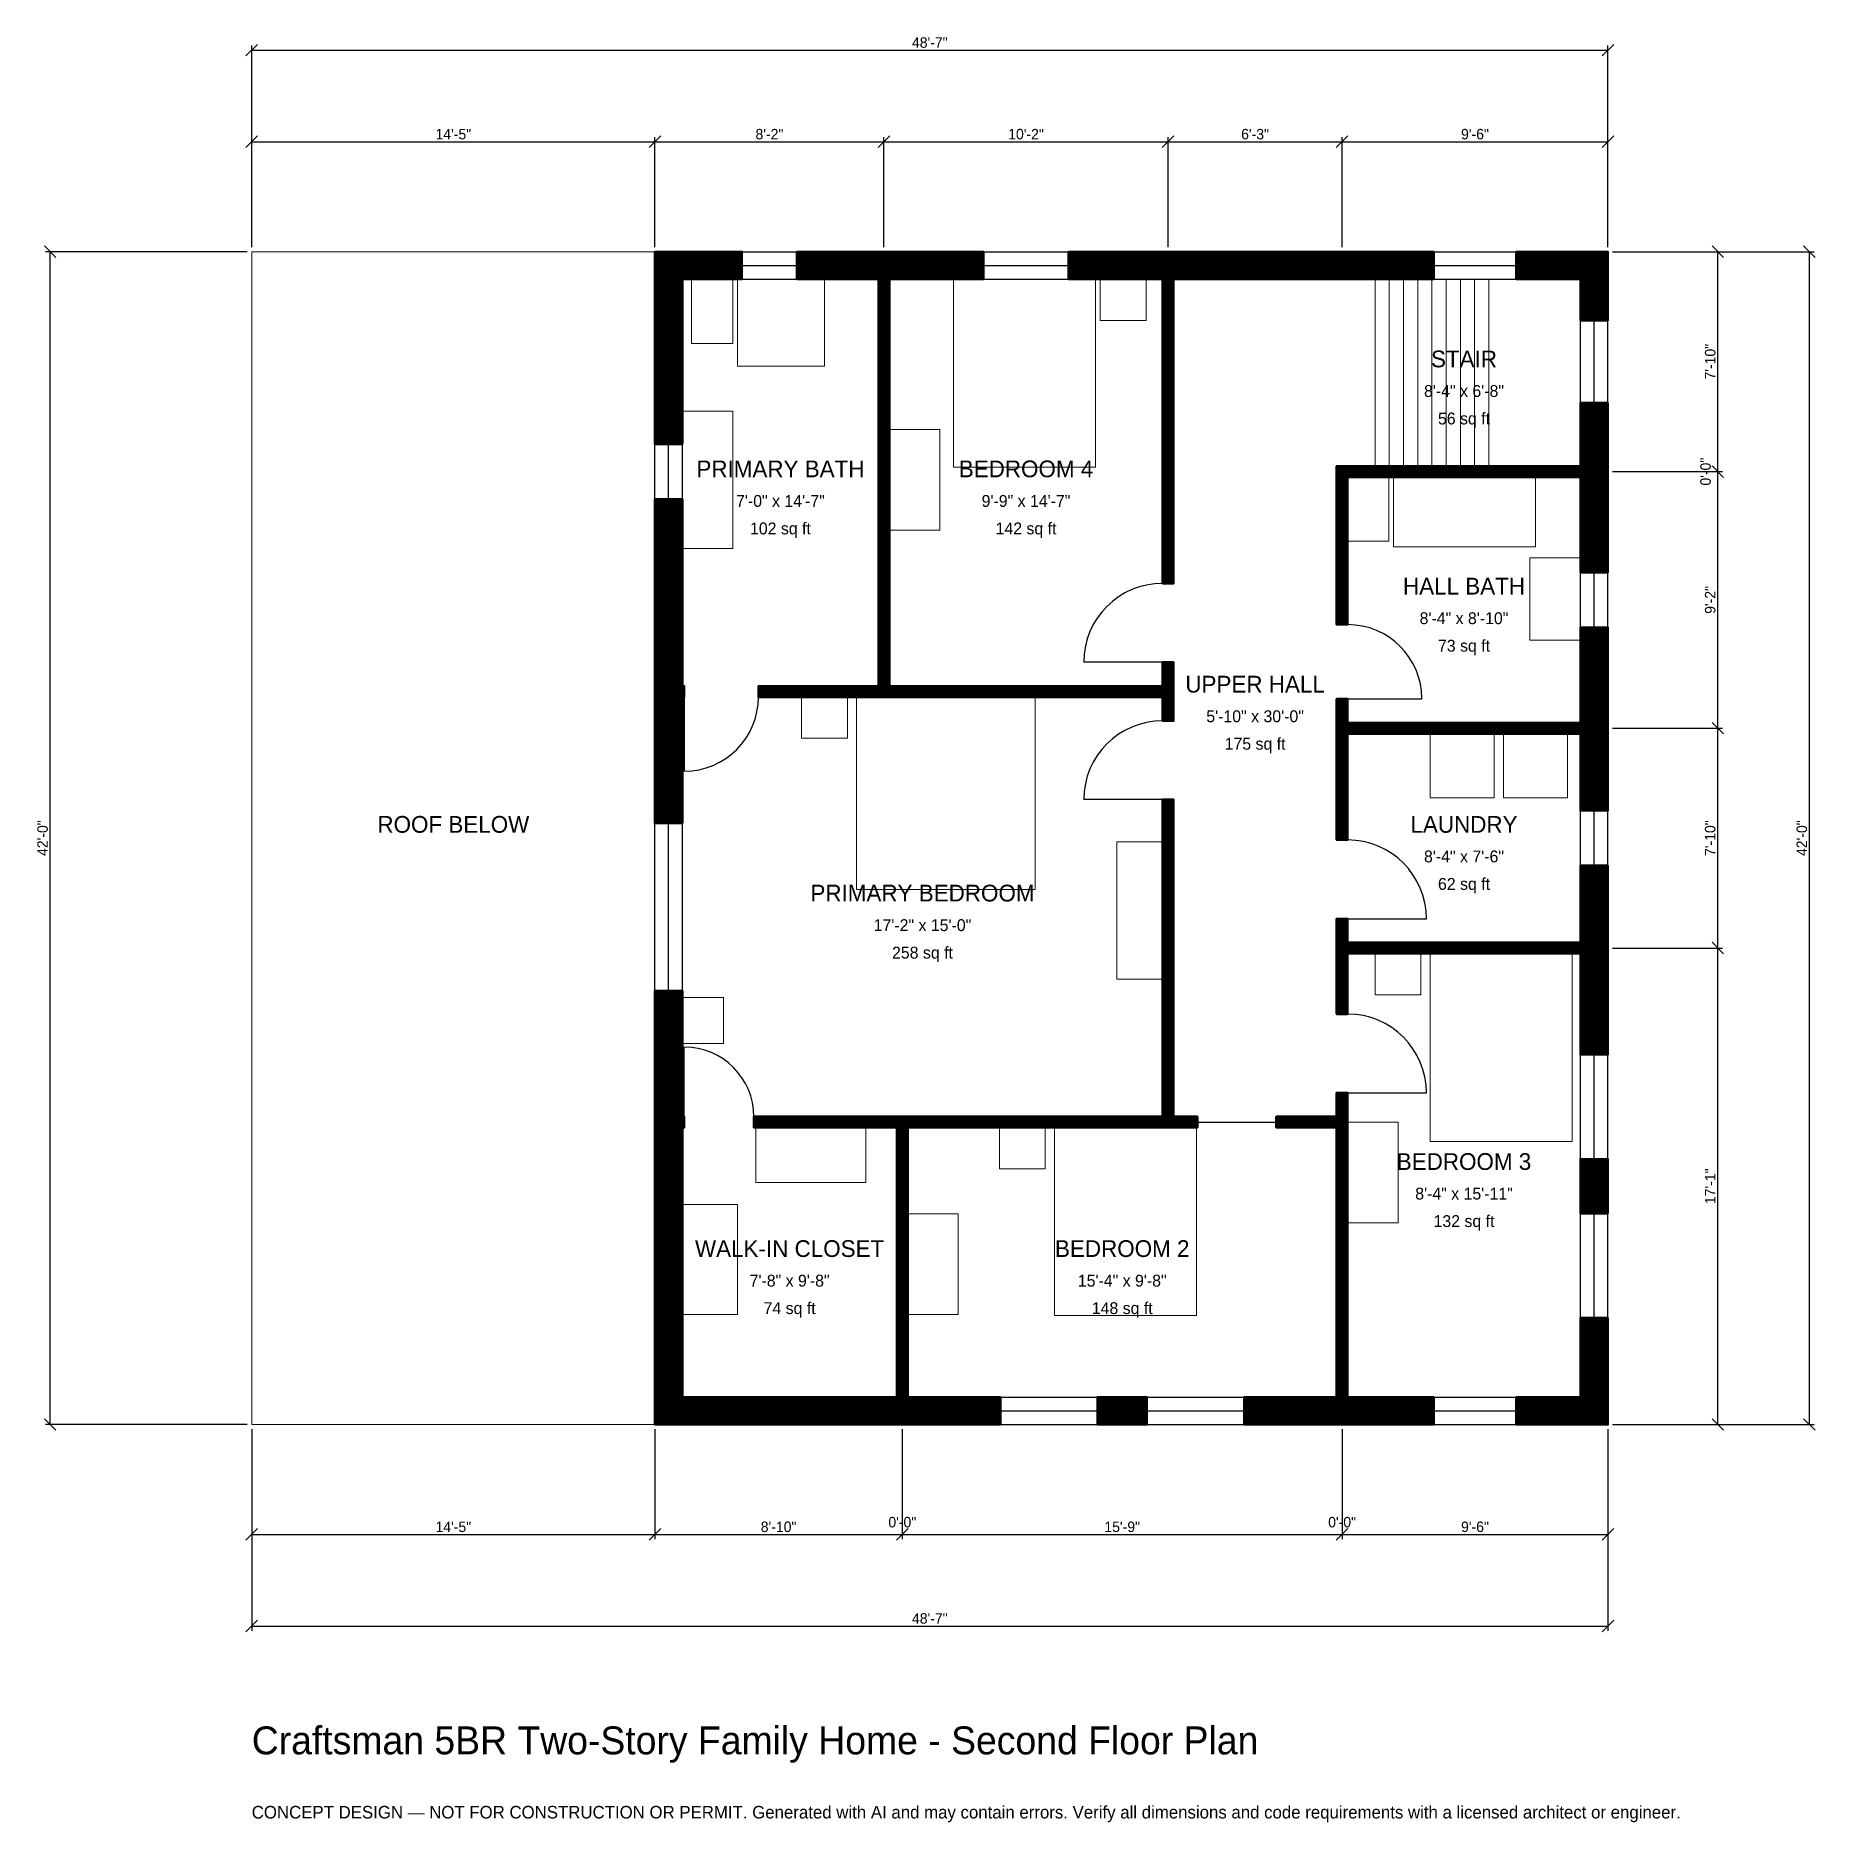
# Model space of a CAD drawing. Header units: inches. Extents: x -93 to 672, y -171 to 597.
import ezdxf
from ezdxf.enums import TextEntityAlignment as Align

# ---------------------------------------------------------------- set-up
doc = ezdxf.new("R2010")
doc.units = ezdxf.units.IN
doc.header["$MEASUREMENT"] = 0
doc.linetypes.add('DASHED', pattern=[0.6, 0.5, -0.1])
for name, color, linetype, lineweight in [('A-ANNO-DIMS', 1, 'Continuous', 13), ('A-ANNO-TEXT', 7, 'Continuous', 18), ('A-AREA-IDEN', 7, 'Continuous', 18), ('A-DOOR', 2, 'Continuous', 25), ('A-FLOR-FIXT', 9, 'Continuous', 13), ('A-FLOR-STRS', 3, 'Continuous', 18), ('A-FURN', 9, 'Continuous', 13), ('A-GLAZ', 4, 'Continuous', 25), ('A-SITE-PAVE', 8, 'Continuous', 13), ('A-WALL', 7, 'Continuous', 50), ('A-WALL-PATT', 8, 'Continuous', 13)]:
    doc.layers.add(name, color=color, linetype=linetype, lineweight=lineweight)
doc.dimstyles.new('PLAN', dxfattribs={"dimtxt": 4.5, "dimasz": 3, "dimexe": 2, "dimexo": 2, "dimgap": 1, "dimtad": 1, "dimdec": 0, "dimlunit": 4, "dimtsz": 2.5, "dimcen": 2.5, "dimclrd": 1, "dimclre": 1, "dimazin": 3, "dimtfac": 1, "dimtmove": 0, "dimatfit": 3})

msp = doc.modelspace()

# ---------------------------------------------------------------- hatches: boundary and pattern name
at = {"layer": 'A-WALL-PATT'}
h = msp.add_hatch(dxfattribs=at)
h.set_pattern_fill('ANSI31', color=8, scale=0.8)
h.paths.add_polyline_path([(466.1417, 0), (466.1417, 0), (462.5984, 0), (426.378, 0), (426.378, 11.811), (462.5984, 11.811), (466.1417, 11.811), (466.1417, 127.5591), (440.1575, 127.5591), (440.1575, 132.2835), (466.1417, 132.2835), (466.1417, 132.2835), (466.1417, 142.5197), (470.8661, 142.5197), (470.8661, 127.5591), (470.8661, 127.5591), (470.8661, 11.811), (474.4094, 11.811), (507.874, 11.811), (507.874, 0), (474.4094, 0), (470.8661, 0), (470.8661, 0), (466.1417, 0)])
h.paths.add_polyline_path([(363.3858, 0), (363.3858, 11.811), (384.6457, 11.811), (384.6457, 0), (363.3858, 0)])
h.paths.add_polyline_path([(285.4331, 0), (281.8898, 0), (281.8898, 0), (277.1654, 0), (277.1654, 0), (273.622, 0), (185.0394, 0), (185.0394, 0), (173.2283, 0), (173.2283, 0), (173.2283, 0), (173.2283, 11.811), (173.2283, 11.811), (173.2283, 124.0157), (173.2283, 127.5591), (173.2283, 127.5591), (173.2283, 132.2835), (173.2283, 132.2835), (173.2283, 135.8268), (173.2283, 186.4173), (185.0394, 186.4173), (185.0394, 135.8268), (185.0394, 132.2835), (185.8268, 132.2835), (185.8268, 127.5591), (185.0394, 127.5591), (185.0394, 124.0157), (185.0394, 11.811), (273.622, 11.811), (277.1654, 11.811), (277.1654, 127.5591), (277.1654, 127.5591), (215.748, 127.5591), (215.748, 132.2835), (277.1654, 132.2835), (277.1654, 132.2835), (281.8898, 132.2835), (391.3386, 132.2835), (391.3386, 268.5039), (396.063, 268.5039), (396.063, 132.2835), (406.2992, 132.2835), (406.2992, 127.5591), (396.063, 127.5591), (391.3386, 127.5591), (281.8898, 127.5591), (281.8898, 11.811), (285.4331, 11.811), (321.6535, 11.811), (321.6535, 0), (285.4331, 0)])
h.paths.add_polyline_path([(173.2283, 309.0551), (173.2283, 312.5984), (173.2283, 312.5984), (173.2283, 317.3228), (173.2283, 317.3228), (173.2283, 320.8661), (173.2283, 397.6378), (185.0394, 397.6378), (185.0394, 320.8661), (185.0394, 317.3228), (185.8268, 317.3228), (185.8268, 312.5984), (185.0394, 312.5984), (185.0394, 309.0551), (185.0394, 258.4646), (173.2283, 258.4646), (173.2283, 309.0551)])
h.paths.add_polyline_path([(173.2283, 492.126), (173.2283, 492.126), (173.2283, 503.937), (173.2283, 503.937), (173.2283, 503.937), (185.0394, 503.937), (185.0394, 503.937), (210.6299, 503.937), (210.6299, 492.126), (185.0394, 492.126), (185.0394, 421.2598), (173.2283, 421.2598), (173.2283, 492.126)])
h.paths.add_polyline_path([(265.748, 503.937), (269.2913, 503.937), (269.2913, 503.937), (274.0157, 503.937), (274.0157, 503.937), (277.5591, 503.937), (314.3701, 503.937), (314.3701, 492.126), (277.5591, 492.126), (274.0157, 492.126), (274.0157, 317.3228), (391.3386, 317.3228), (391.3386, 327.5591), (396.063, 327.5591), (396.063, 317.3228), (396.063, 312.5984), (396.063, 302.3622), (391.3386, 302.3622), (391.3386, 312.5984), (274.0157, 312.5984), (269.2913, 312.5984), (217.7165, 312.5984), (217.7165, 317.3228), (269.2913, 317.3228), (269.2913, 492.126), (265.748, 492.126), (234.252, 492.126), (234.252, 503.937), (265.748, 503.937)])
h.paths.add_polyline_path([(387.7953, 503.937), (391.3386, 503.937), (391.3386, 503.937), (396.063, 503.937), (396.063, 503.937), (399.6063, 503.937), (462.5984, 503.937), (474.4094, 503.937), (507.874, 503.937), (507.874, 492.126), (474.4094, 492.126), (462.5984, 492.126), (399.6063, 492.126), (396.063, 492.126), (396.063, 361.4173), (391.3386, 361.4173), (391.3386, 492.126), (387.7953, 492.126), (350.9843, 492.126), (350.9843, 503.937), (387.7953, 503.937)])
h.paths.add_polyline_path([(570.8661, 503.937), (570.8661, 503.937), (582.6772, 503.937), (582.6772, 503.937), (582.6772, 503.937), (582.6772, 492.126), (582.6772, 492.126), (582.6772, 474.4094), (570.8661, 474.4094), (570.8661, 492.126), (543.3071, 492.126), (543.3071, 503.937), (570.8661, 503.937)])
h.paths.add_polyline_path([(582.6772, 415.3543), (582.6772, 411.811), (582.6772, 411.811), (582.6772, 407.0866), (582.6772, 407.0866), (582.6772, 403.5433), (582.6772, 366.1417), (570.8661, 366.1417), (570.8661, 403.5433), (570.8661, 407.0866), (470.8661, 407.0866), (470.8661, 343.7008), (466.1417, 343.7008), (466.1417, 407.0866), (466.1417, 411.811), (466.1417, 411.811), (570.8661, 411.811), (570.8661, 415.3543), (570.8661, 438.9764), (582.6772, 438.9764), (582.6772, 415.3543)])
h.paths.add_polyline_path([(582.6772, 305.1181), (582.6772, 301.5748), (582.6772, 301.5748), (582.6772, 296.8504), (582.6772, 296.8504), (582.6772, 293.3071), (582.6772, 263.7795), (570.8661, 263.7795), (570.8661, 293.3071), (570.8661, 296.8504), (470.8661, 296.8504), (470.8661, 251.1811), (466.1417, 251.1811), (466.1417, 296.8504), (466.1417, 301.5748), (466.1417, 311.811), (470.8661, 311.811), (470.8661, 301.5748), (570.8661, 301.5748), (570.8661, 305.1181), (570.8661, 342.5197), (582.6772, 342.5197), (582.6772, 305.1181)])
h.paths.add_polyline_path([(582.6772, 210.6299), (582.6772, 207.0866), (582.6772, 207.0866), (582.6772, 202.3622), (582.6772, 202.3622), (582.6772, 198.8189), (582.6772, 158.9239), (570.8661, 158.9239), (570.8661, 198.8189), (570.8661, 202.3622), (470.8661, 202.3622), (470.8661, 176.378), (466.1417, 176.378), (466.1417, 202.3622), (466.1417, 207.0866), (466.1417, 217.3228), (470.8661, 217.3228), (470.8661, 207.0866), (570.8661, 207.0866), (570.8661, 210.6299), (570.8661, 240.1575), (582.6772, 240.1575), (582.6772, 210.6299)])
h.paths.add_polyline_path([(582.6772, 90.6824), (570.8661, 90.6824), (570.8661, 114.042), (582.6772, 114.042), (582.6772, 90.6824)])
h.paths.add_polyline_path([(582.6772, 11.811), (582.6772, 11.811), (582.6772, 0), (582.6772, 0), (582.6772, 0), (570.8661, 0), (570.8661, 0), (543.3071, 0), (543.3071, 11.811), (570.8661, 11.811), (570.8661, 45.8005), (582.6772, 45.8005), (582.6772, 11.811)])

# ---------------------------------------------------------------- linework, layer by layer
at = {"layer": 'A-DOOR'}
for p, q in [((391.3386, 327.5591), (357.4803, 327.5591)), ((185.8268, 312.5984), (185.8268, 280.7087)), ((470.8661, 311.811), (502.7559, 311.811)), ((391.3386, 268.5039), (357.4803, 268.5039)), ((470.8661, 217.3228), (504.7244, 217.3228)), ((185.8268, 132.2835), (185.8268, 162.2047)), ((470.8661, 142.5197), (504.7244, 142.5197)), ((406.2992, 129.9213), (440.1575, 129.9213))]:
    msp.add_line(p, q, dxfattribs=at)
for centre, radius, start, end in [((391.3386, 327.5591), 33.8583, 90, 180), ((470.8661, 311.811), 31.8898, 0, 90), ((185.8268, 312.5984), 31.8898, 270, 360), ((391.3386, 268.5039), 33.8583, 90, 180), ((470.8661, 217.3228), 33.8583, 0, 90), ((470.8661, 142.5197), 33.8583, 0, 90), ((185.8268, 132.2835), 29.9213, 0, 90)]:
    msp.add_arc(centre, radius, start, end, dxfattribs=at)
at = {"layer": 'A-FLOR-FIXT'}
for points in [[(188.9764, 464.5669), (206.6929, 464.5669), (206.6929, 492.126), (188.9764, 492.126)], [(208.6614, 454.7244), (246.063, 454.7244), (246.063, 492.126), (208.6614, 492.126)], [(185.0394, 376.378), (206.6929, 376.378), (206.6929, 435.4331), (185.0394, 435.4331)], [(470.8661, 379.5276), (488.5827, 379.5276), (488.5827, 407.0866), (470.8661, 407.0866)], [(490.5512, 377.1654), (551.5748, 377.1654), (551.5748, 407.0866), (490.5512, 407.0866)], [(549.2126, 337.0079), (570.8661, 337.0079), (570.8661, 372.4409), (549.2126, 372.4409)]]:
    msp.add_lwpolyline(points, close=True, dxfattribs=at)
at = {"layer": 'A-FLOR-STRS'}
for p, q in [((482.6772, 411.811), (482.6772, 492.126)), ((488.7795, 411.811), (488.7795, 492.126)), ((494.8819, 411.811), (494.8819, 492.126)), ((500.9843, 411.811), (500.9843, 492.126)), ((507.0866, 411.811), (507.0866, 492.126)), ((513.189, 411.811), (513.189, 492.126)), ((519.2913, 411.811), (519.2913, 492.126)), ((525.3937, 411.811), (525.3937, 492.126)), ((531.4961, 411.811), (531.4961, 492.126))]:
    msp.add_line(p, q, dxfattribs=at)
at = {"layer": 'A-FURN'}
for points in [[(301.5748, 411.4173), (362.5984, 411.4173), (362.5984, 492.126), (301.5748, 492.126)], [(364.5669, 474.4094), (384.252, 474.4094), (384.252, 492.126), (364.5669, 492.126)], [(274.0157, 384.252), (295.6693, 384.252), (295.6693, 427.5591), (274.0157, 427.5591)], [(236.2205, 294.8819), (255.9055, 294.8819), (255.9055, 312.5984), (236.2205, 312.5984)], [(259.8425, 229.9213), (336.6142, 229.9213), (336.6142, 312.5984), (259.8425, 312.5984)], [(506.2992, 269.2913), (533.8583, 269.2913), (533.8583, 296.8504), (506.2992, 296.8504)], [(537.7953, 269.2913), (565.3543, 269.2913), (565.3543, 296.8504), (537.7953, 296.8504)], [(371.6535, 191.3386), (391.3386, 191.3386), (391.3386, 250.3937), (371.6535, 250.3937)], [(482.6772, 184.6457), (502.3622, 184.6457), (502.3622, 202.3622), (482.6772, 202.3622)], [(506.2992, 121.6535), (567.3228, 121.6535), (567.3228, 202.3622), (506.2992, 202.3622)], [(185.0394, 163.7795), (202.7559, 163.7795), (202.7559, 183.4646), (185.0394, 183.4646)], [(216.5354, 103.937), (263.7795, 103.937), (263.7795, 127.5591), (216.5354, 127.5591)], [(321.2598, 109.8425), (340.9449, 109.8425), (340.9449, 127.5591), (321.2598, 127.5591)], [(344.8819, 46.8504), (405.9055, 46.8504), (405.9055, 127.5591), (344.8819, 127.5591)], [(470.8661, 86.6142), (492.5197, 86.6142), (492.5197, 129.9213), (470.8661, 129.9213)], [(185.0394, 47.2441), (208.6614, 47.2441), (208.6614, 94.4882), (185.0394, 94.4882)], [(281.8898, 47.2441), (303.5433, 47.2441), (303.5433, 90.5512), (281.8898, 90.5512)]]:
    msp.add_lwpolyline(points, close=True, dxfattribs=at)
at = {"layer": 'A-GLAZ'}
for p, q in [((210.6299, 503.937), (234.252, 503.937)), ((314.3701, 503.937), (350.9843, 503.937)), ((507.874, 503.937), (543.3071, 503.937)), ((210.6299, 498.0315), (234.252, 498.0315)), ((210.6299, 492.126), (234.252, 492.126)), ((314.3701, 498.0315), (350.9843, 498.0315)), ((314.3701, 492.126), (350.9843, 492.126)), ((507.874, 498.0315), (543.3071, 498.0315)), ((507.874, 492.126), (543.3071, 492.126)), ((570.8661, 438.9764), (570.8661, 474.4094)), ((576.7717, 438.9764), (576.7717, 474.4094)), ((582.6772, 438.9764), (582.6772, 474.4094)), ((173.2283, 397.6378), (173.2283, 421.2598)), ((179.1339, 397.6378), (179.1339, 421.2598)), ((185.0394, 397.6378), (185.0394, 421.2598)), ((570.8661, 342.5197), (570.8661, 366.1417)), ((576.7717, 342.5197), (576.7717, 366.1417)), ((582.6772, 342.5197), (582.6772, 366.1417)), ((570.8661, 240.1575), (570.8661, 263.7795)), ((576.7717, 240.1575), (576.7717, 263.7795)), ((582.6772, 240.1575), (582.6772, 263.7795)), ((173.2283, 186.4173), (173.2283, 258.4646)), ((179.1339, 186.4173), (179.1339, 258.4646)), ((185.0394, 186.4173), (185.0394, 258.4646)), ((570.8661, 114.042), (570.8661, 158.9239)), ((576.7717, 114.042), (576.7717, 158.9239)), ((582.6772, 114.042), (582.6772, 158.9239)), ((570.8661, 45.8005), (570.8661, 90.6824)), ((576.7717, 45.8005), (576.7717, 90.6824)), ((582.6772, 45.8005), (582.6772, 90.6824)), ((321.6535, 11.811), (363.3858, 11.811)), ((384.6457, 11.811), (426.378, 11.811)), ((507.874, 11.811), (543.3071, 11.811)), ((321.6535, 5.9055), (363.3858, 5.9055)), ((321.6535, 0), (363.3858, 0)), ((384.6457, 5.9055), (426.378, 5.9055)), ((384.6457, 0), (426.378, 0)), ((507.874, 5.9055), (543.3071, 5.9055)), ((507.874, 0), (543.3071, 0))]:
    msp.add_line(p, q, dxfattribs=at)
at = {"layer": 'A-SITE-PAVE', "linetype": 'DASHED'}
msp.add_lwpolyline([(0, 0), (173.2283, 0), (173.2283, 503.937), (0, 503.937)], close=True, dxfattribs=at)
at = {"layer": 'A-WALL'}
for points in [[(173.2283, 492.126), (173.2283, 492.126), (173.2283, 503.937), (173.2283, 503.937), (173.2283, 503.937), (185.0394, 503.937), (185.0394, 503.937), (210.6299, 503.937), (210.6299, 492.126), (185.0394, 492.126), (185.0394, 421.2598), (173.2283, 421.2598), (173.2283, 492.126)], [(265.748, 503.937), (269.2913, 503.937), (269.2913, 503.937), (274.0157, 503.937), (274.0157, 503.937), (277.5591, 503.937), (314.3701, 503.937), (314.3701, 492.126), (277.5591, 492.126), (274.0157, 492.126), (274.0157, 317.3228), (391.3386, 317.3228), (391.3386, 327.5591), (396.063, 327.5591), (396.063, 317.3228), (396.063, 312.5984), (396.063, 302.3622), (391.3386, 302.3622), (391.3386, 312.5984), (274.0157, 312.5984), (269.2913, 312.5984), (217.7165, 312.5984), (217.7165, 317.3228), (269.2913, 317.3228), (269.2913, 492.126), (265.748, 492.126), (234.252, 492.126), (234.252, 503.937), (265.748, 503.937)], [(387.7953, 503.937), (391.3386, 503.937), (391.3386, 503.937), (396.063, 503.937), (396.063, 503.937), (399.6063, 503.937), (462.5984, 503.937), (474.4094, 503.937), (507.874, 503.937), (507.874, 492.126), (474.4094, 492.126), (462.5984, 492.126), (399.6063, 492.126), (396.063, 492.126), (396.063, 361.4173), (391.3386, 361.4173), (391.3386, 492.126), (387.7953, 492.126), (350.9843, 492.126), (350.9843, 503.937), (387.7953, 503.937)], [(570.8661, 503.937), (570.8661, 503.937), (582.6772, 503.937), (582.6772, 503.937), (582.6772, 503.937), (582.6772, 492.126), (582.6772, 492.126), (582.6772, 474.4094), (570.8661, 474.4094), (570.8661, 492.126), (543.3071, 492.126), (543.3071, 503.937), (570.8661, 503.937)], [(582.6772, 415.3543), (582.6772, 411.811), (582.6772, 411.811), (582.6772, 407.0866), (582.6772, 407.0866), (582.6772, 403.5433), (582.6772, 366.1417), (570.8661, 366.1417), (570.8661, 403.5433), (570.8661, 407.0866), (470.8661, 407.0866), (470.8661, 343.7008), (466.1417, 343.7008), (466.1417, 407.0866), (466.1417, 411.811), (466.1417, 411.811), (570.8661, 411.811), (570.8661, 415.3543), (570.8661, 438.9764), (582.6772, 438.9764), (582.6772, 415.3543)], [(173.2283, 309.0551), (173.2283, 312.5984), (173.2283, 312.5984), (173.2283, 317.3228), (173.2283, 317.3228), (173.2283, 320.8661), (173.2283, 397.6378), (185.0394, 397.6378), (185.0394, 320.8661), (185.0394, 317.3228), (185.8268, 317.3228), (185.8268, 312.5984), (185.0394, 312.5984), (185.0394, 309.0551), (185.0394, 258.4646), (173.2283, 258.4646), (173.2283, 309.0551)], [(582.6772, 305.1181), (582.6772, 301.5748), (582.6772, 301.5748), (582.6772, 296.8504), (582.6772, 296.8504), (582.6772, 293.3071), (582.6772, 263.7795), (570.8661, 263.7795), (570.8661, 293.3071), (570.8661, 296.8504), (470.8661, 296.8504), (470.8661, 251.1811), (466.1417, 251.1811), (466.1417, 296.8504), (466.1417, 301.5748), (466.1417, 311.811), (470.8661, 311.811), (470.8661, 301.5748), (570.8661, 301.5748), (570.8661, 305.1181), (570.8661, 342.5197), (582.6772, 342.5197), (582.6772, 305.1181)], [(285.4331, 0), (281.8898, 0), (281.8898, 0), (277.1654, 0), (277.1654, 0), (273.622, 0), (185.0394, 0), (185.0394, 0), (173.2283, 0), (173.2283, 0), (173.2283, 0), (173.2283, 11.811), (173.2283, 11.811), (173.2283, 124.0157), (173.2283, 127.5591), (173.2283, 127.5591), (173.2283, 132.2835), (173.2283, 132.2835), (173.2283, 135.8268), (173.2283, 186.4173), (185.0394, 186.4173), (185.0394, 135.8268), (185.0394, 132.2835), (185.8268, 132.2835), (185.8268, 127.5591), (185.0394, 127.5591), (185.0394, 124.0157), (185.0394, 11.811), (273.622, 11.811), (277.1654, 11.811), (277.1654, 127.5591), (277.1654, 127.5591), (215.748, 127.5591), (215.748, 132.2835), (277.1654, 132.2835), (277.1654, 132.2835), (281.8898, 132.2835), (391.3386, 132.2835), (391.3386, 268.5039), (396.063, 268.5039), (396.063, 132.2835), (406.2992, 132.2835), (406.2992, 127.5591), (396.063, 127.5591), (391.3386, 127.5591), (281.8898, 127.5591), (281.8898, 11.811), (285.4331, 11.811), (321.6535, 11.811), (321.6535, 0), (285.4331, 0)], [(582.6772, 210.6299), (582.6772, 207.0866), (582.6772, 207.0866), (582.6772, 202.3622), (582.6772, 202.3622), (582.6772, 198.8189), (582.6772, 158.9239), (570.8661, 158.9239), (570.8661, 198.8189), (570.8661, 202.3622), (470.8661, 202.3622), (470.8661, 176.378), (466.1417, 176.378), (466.1417, 202.3622), (466.1417, 207.0866), (466.1417, 217.3228), (470.8661, 217.3228), (470.8661, 207.0866), (570.8661, 207.0866), (570.8661, 210.6299), (570.8661, 240.1575), (582.6772, 240.1575), (582.6772, 210.6299)], [(466.1417, 0), (466.1417, 0), (462.5984, 0), (426.378, 0), (426.378, 11.811), (462.5984, 11.811), (466.1417, 11.811), (466.1417, 127.5591), (440.1575, 127.5591), (440.1575, 132.2835), (466.1417, 132.2835), (466.1417, 132.2835), (466.1417, 142.5197), (470.8661, 142.5197), (470.8661, 127.5591), (470.8661, 127.5591), (470.8661, 11.811), (474.4094, 11.811), (507.874, 11.811), (507.874, 0), (474.4094, 0), (470.8661, 0), (470.8661, 0), (466.1417, 0)], [(582.6772, 90.6824), (570.8661, 90.6824), (570.8661, 114.042), (582.6772, 114.042), (582.6772, 90.6824)], [(582.6772, 11.811), (582.6772, 11.811), (582.6772, 0), (582.6772, 0), (582.6772, 0), (570.8661, 0), (570.8661, 0), (543.3071, 0), (543.3071, 11.811), (570.8661, 11.811), (570.8661, 45.8005), (582.6772, 45.8005), (582.6772, 11.811)], [(363.3858, 0), (363.3858, 11.811), (384.6457, 11.811), (384.6457, 0), (363.3858, 0)]]:
    msp.add_lwpolyline(points, close=True, dxfattribs=at)

# ---------------------------------------------------------------- texts
at = {"layer": 'A-ANNO-TEXT'}
for s, height, p in [('Craftsman 5BR Two-Story Family Home - Second Floor Plan', 12, (0, -141.7323)), ('CONCEPT DESIGN — NOT FOR CONSTRUCTION OR PERMIT. Generated with AI and may contain errors. Verify all dimensions and code requirements with a licensed architect or engineer.', 5.4, (0, -169.2913))]:
    msp.add_text(s, height=height, dxfattribs=at).set_placement(p)
at = {"layer": 'A-AREA-IDEN'}
for s, height, p in [('STAIR', 7.2, (520.8661, 457.874)), ('8\'-4" x 6\'-8"', 5.1, (520.8661, 444.0945)), ('56 sq ft', 5.1, (520.8661, 432.2835)), ('PRIMARY BATH', 7.2, (227.1654, 410.6299)), ('BEDROOM 4', 7.2, (332.6772, 410.6299)), ('7\'-0" x 14\'-7"', 5.1, (227.1654, 396.8504)), ('9\'-9" x 14\'-7"', 5.1, (332.6772, 396.8504)), ('102 sq ft', 5.1, (227.1654, 385.0394)), ('142 sq ft', 5.1, (332.6772, 385.0394)), ('HALL BATH', 7.2, (520.8661, 360.2362)), ('8\'-4" x 8\'-10"', 5.1, (520.8661, 346.4567)), ('73 sq ft', 5.1, (520.8661, 334.6457)), ('UPPER HALL', 7.2, (431.1024, 318.1102)), ('5\'-10" x 30\'-0"', 5.1, (431.1024, 304.3307)), ('175 sq ft', 5.1, (431.1024, 292.5197)), ('ROOF BELOW', 7.2, (86.6142, 257.874)), ('LAUNDRY', 7.2, (520.8661, 257.874)), ('8\'-4" x 7\'-6"', 5.1, (520.8661, 244.0945)), ('PRIMARY BEDROOM', 7.2, (288.189, 228.3465)), ('62 sq ft', 5.1, (520.8661, 232.2835)), ('17\'-2" x 15\'-0"', 5.1, (288.189, 214.5669)), ('258 sq ft', 5.1, (288.189, 202.7559)), ('BEDROOM 3', 7.2, (520.8661, 112.9921)), ('8\'-4" x 15\'-11"', 5.1, (520.8661, 99.2126)), ('132 sq ft', 5.1, (520.8661, 87.4016)), ('WALK-IN CLOSET', 7.2, (231.1024, 75.5906)), ('BEDROOM 2', 7.2, (374.0157, 75.5906)), ('7\'-8" x 9\'-8"', 5.1, (231.1024, 61.811)), ('15\'-4" x 9\'-8"', 5.1, (374.0157, 61.811)), ('74 sq ft', 5.1, (231.1024, 50)), ('148 sq ft', 5.1, (374.0157, 50))]:
    msp.add_text(s, height=height, dxfattribs=at).set_placement(p, align=Align.MIDDLE_CENTER)

# ---------------------------------------------------------------- dimensions: what is measured, and where the dimension line sits
at = {"layer": 'A-ANNO-DIMS'}
for base, p1, p2, text in [((0, 590.5512), (0, 503.937), (582.6772, 503.937), '48\'-7"'), ((0, 551.1811), (0, 503.937), (173.2283, 503.937), '14\'-5"'), ((173.2283, 551.1811), (173.2283, 503.937), (271.6535, 503.937), '8\'-2"'), ((271.6535, 551.1811), (271.6535, 503.937), (393.7008, 503.937), '10\'-2"'), ((393.7008, 551.1811), (393.7008, 503.937), (468.5039, 503.937), '6\'-3"'), ((468.5039, 551.1811), (468.5039, 503.937), (582.6772, 503.937), '9\'-6"'), ((0, -47.2441), (0, 0), (173.2283, 0), '14\'-5"'), ((0, -86.6142), (0, 0), (582.6772, 0), '48\'-7"'), ((173.2283, -47.2441), (173.2283, 0), (279.5276, 0), '8\'-10"'), ((279.5276, -47.2441), (279.5276, 0), (279.5276, 0), '0\'-0"'), ((279.5276, -47.2441), (279.5276, 0), (468.5039, 0), '15\'-9"'), ((468.5039, -47.2441), (468.5039, 0), (468.5039, 0), '0\'-0"'), ((468.5039, -47.2441), (468.5039, 0), (582.6772, 0), '9\'-6"')]:
    msp.add_linear_dim(base=base, p1=p1, p2=p2, text=text, dimstyle='PLAN', dxfattribs=at).render()
for base, p1, p2, text in [((-86.6142, 0), (0, 0), (0, 503.937), '42\'-0"'), ((629.9213, 409.4488), (582.6772, 409.4488), (582.6772, 503.937), '7\'-10"'), ((669.2913, 0), (582.6772, 0), (582.6772, 503.937), '42\'-0"'), ((629.9213, 409.4488), (582.6772, 409.4488), (582.6772, 409.4488), '0\'-0"'), ((629.9213, 299.2126), (582.6772, 299.2126), (582.6772, 409.4488), '9\'-2"'), ((629.9213, 204.7244), (582.6772, 204.7244), (582.6772, 299.2126), '7\'-10"'), ((629.9213, 0), (582.6772, 0), (582.6772, 204.7244), '17\'-1"')]:
    msp.add_linear_dim(base=base, p1=p1, p2=p2, angle=90, text=text, dimstyle='PLAN', dxfattribs=at).render()

doc.saveas('drawing.dxf')
